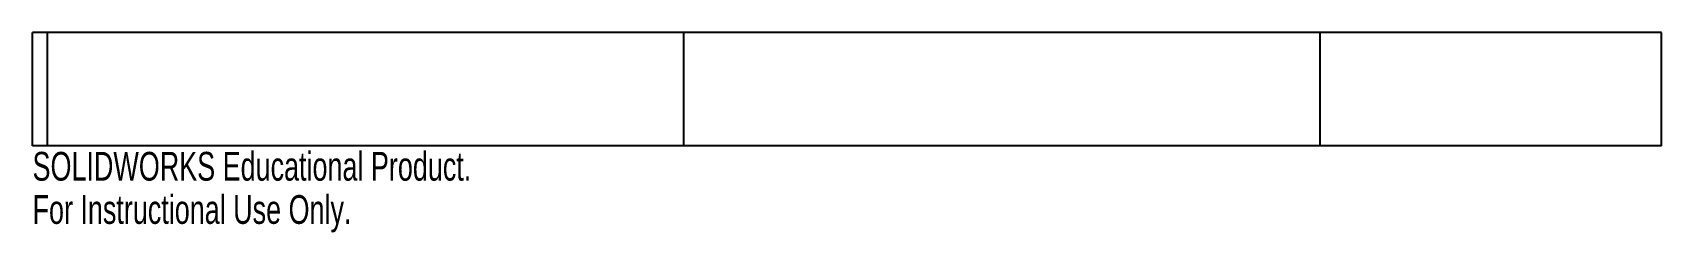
# Paper-space layout '_Top' of a CAD drawing. Header units: inches. Extents: x -4.3 to 6.5, y -1.3 to 0.
import ezdxf

# ---------------------------------------------------------------- set-up
doc = ezdxf.new("R2010")
doc.units = ezdxf.units.IN
doc.header["$MEASUREMENT"] = 0
doc.styles.add('SLDTEXTSTYLE0', font='TXT', dxfattribs={"width": 0.7})

psp = doc.layouts.new('_Top')

# ---------------------------------------------------------------- linework, layer by layer
at = {"color": 7, "linetype": 'Continuous', "lineweight": 25}
for p, q in [((-4.306, -0.75), (-4.306, 0)), ((-4.208, 0), (-4.306, 0)), ((-4.208, -0.75), (-4.208, 0)), ((0, -0.75), (0, 0)), ((4.208, -0.75), (4.208, 0)), ((6.464, 0), (4.208, 0)), ((6.464, -0.75), (6.464, 0)), ((-4.208, -0.75), (-4.306, -0.75)), ((6.464, -0.75), (4.208, -0.75))]:
    psp.add_line(p, q, dxfattribs=at)
for points in [[(0, 0), (-2.589, 0), (-3.992, 0), (-4.208, 0)], [(4.208, 0), (3.992, 0), (2.589, 0), (0, 0)], [(0, -0.75), (-2.589, -0.75), (-3.992, -0.75), (-4.208, -0.75)], [(4.208, -0.75), (3.992, -0.75), (2.589, -0.75), (0, -0.75)]]:
    psp.add_open_spline(points, degree=3, dxfattribs=at)

# ---------------------------------------------------------------- texts
at = {"color": 7, "linetype": 'Continuous', "char_height": 0.1903, "attachment_point": 1, "style": 'SLDTEXTSTYLE0'}
for s, insert in [('SOLIDWORKS Educational Product.', (-4.306, -0.79)), ('For Instructional Use Only.', (-4.306, -1.076))]:
    psp.add_mtext(s, dxfattribs=dict(at, insert=insert))

doc.saveas('drawing.dxf')
